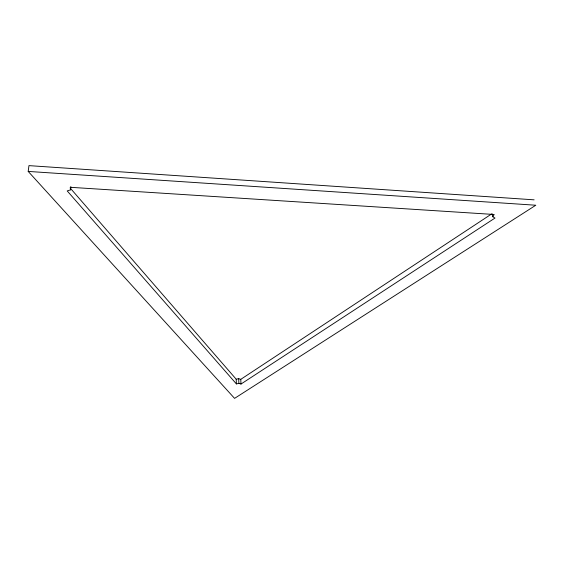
<?xml version="1.0" encoding="UTF-8"?>
<svg xmlns="http://www.w3.org/2000/svg" width="564" height="564" viewBox="0 0 564 564"><rect width="100%" height="100%" fill="white"/><g stroke="black" fill="none" stroke-linecap="round" stroke-linejoin="round"><path stroke-width="0.85" d="M491.984 213.671L492.816 216.752L494.995 218.056L240.997 384.049L238.889 383.344L236.408 383.922L67.208 190.928L70.528 189.864L70.824 186.599M28.2 171.421L535.8 205.233L234.575 398.374L28.2 171.421L28.954 165.626L534.122 199.832M492.816 216.752L494.177 214.482L70.43 187.304L70.528 189.864M70.049 187.875L236.196 379.219L238.664 378.641L240.765 379.353L491.329 214.137M240.765 379.353L240.997 384.049M238.664 378.641L238.889 383.344M236.196 379.219L236.408 383.922"/></g></svg>
